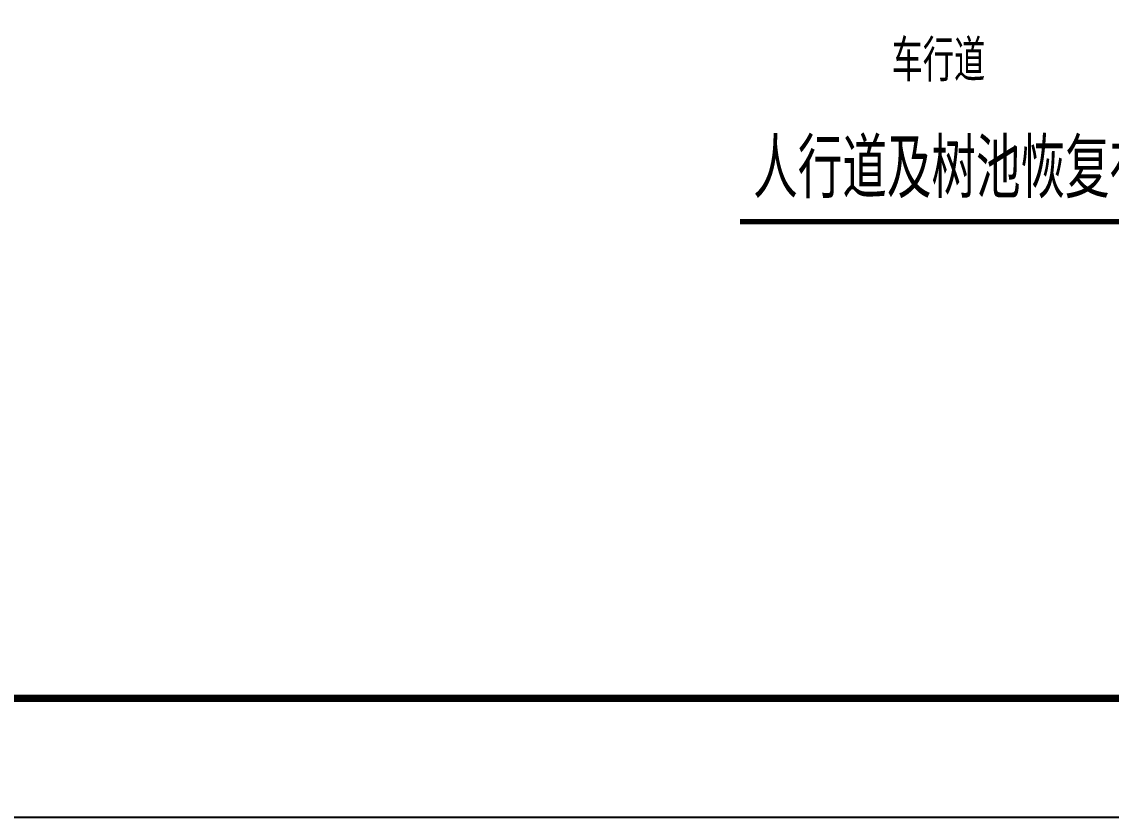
# Model space of a CAD drawing. Extents: x 755 to 3219, y -184 to 287.
# Drawn here: x 2880.9 to 2972.6, y -184 to -117 of the extents above; entities that cross this region are included whole.
import ezdxf

# ---------------------------------------------------------------- set-up
doc = ezdxf.new("R2010")
doc.units = 0
doc.layers.add('U-ANNO-TTLB', color=7, linetype='Continuous')
doc.layers.add('标注', color=7, linetype='Continuous')
doc.styles.add('gpshz', font='txt.shx', dxfattribs={"width": 0.75, "bigfont": 'hztxt.shx'})

msp = doc.modelspace()

# ---------------------------------------------------------------- linework, layer by layer
at = {"color": 0, "linetype": 'Continuous', "const_width": 0.45}
msp.add_lwpolyline([(2941.408, -133.845), (2984.308, -133.845)], dxfattribs=at)
at = {"layer": 'U-ANNO-TTLB', "color": 3}
msp.add_lwpolyline([(2798.812, -183.954), (3218.812, -183.954), (3218.812, 113.046), (2798.812, 113.046)], close=True, dxfattribs=at)
at = {"layer": 'U-ANNO-TTLB', "color": 175, "lineweight": 60, "const_width": 0.6}
msp.add_lwpolyline([(2823.812, -173.954), (3208.812, -173.954), (3208.812, 103.046), (2823.812, 103.046)], close=True, dxfattribs=at)

# ---------------------------------------------------------------- texts
at = {"layer": '标注', "style": 'gpshz', "width": 0.75}
for s, height, p in [('车行道', 3.5, (2954.158, -122.038)), ('人行道及树池恢复布置图', 5, (2942.51, -131.871))]:
    msp.add_text(s, height=height, dxfattribs=at).set_placement(p)

doc.saveas('drawing.dxf')
